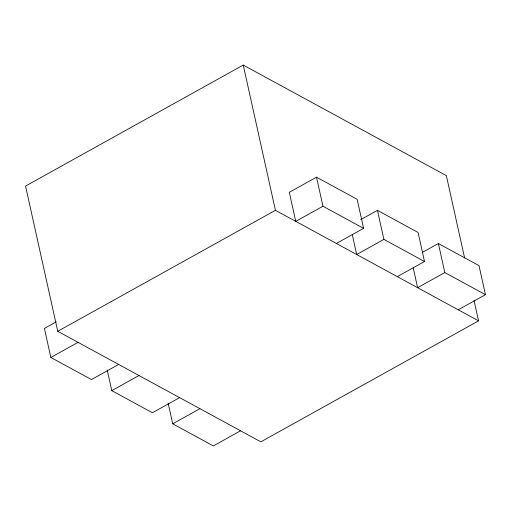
<?xml version="1.0" encoding="UTF-8"?>
<svg xmlns="http://www.w3.org/2000/svg" width="511" height="511" viewBox="0 0 511 511"><rect width="100%" height="100%" fill="white"/><g stroke="black" fill="none" stroke-linecap="round" stroke-linejoin="round"><path stroke-width="0.77" d="M464.608 257.953L446.358 175.637L243.242 65.082L25.55 186.074L57.743 331.294L260.859 441.849L478.552 320.857L474.074 300.666M56.267 321.834L44.406 328.432L50.844 357.47L91.469 379.584L118.68 364.458M363.583 228.34L357.144 199.296L316.52 177.183L289.309 192.308L295.748 221.352L322.958 206.227L363.583 228.34L336.372 243.466M57.743 331.294L275.435 210.296L478.552 320.857M50.844 357.47L78.055 342.351M360.709 219.66L377.457 210.353L418.075 232.467L424.513 261.504L397.303 276.63M107.201 370.002L111.775 390.64L138.992 375.515M424.513 261.504L383.895 239.397L356.684 254.523L352.277 234.651M422.342 252.44L438.387 243.517L479.011 265.631L485.45 294.675L458.239 309.8M179.61 397.628L152.399 412.754L111.775 390.64M168.138 403.173L172.712 423.804L199.922 408.685M485.45 294.675L444.826 272.561L417.615 287.687L413.207 267.815M240.547 430.792L213.336 445.918L172.712 423.804M438.387 243.517L444.826 272.561M377.457 210.353L383.895 239.397M316.52 177.183L322.958 206.227M243.242 65.082L275.435 210.296"/></g></svg>
